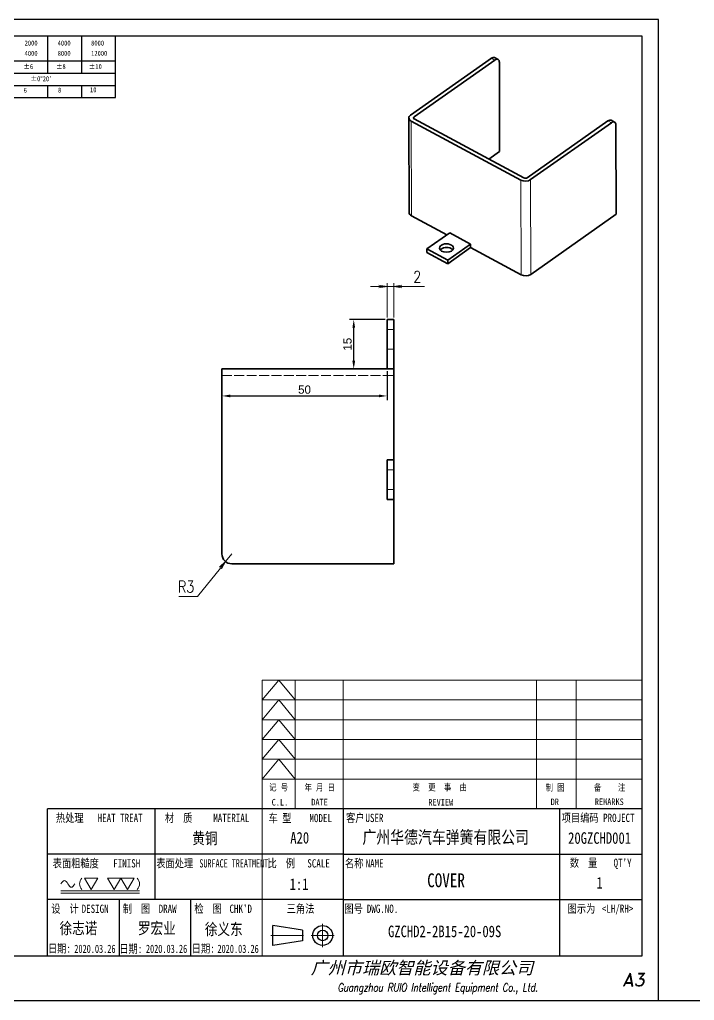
# Model space of a CAD drawing. Header units: millimetres. Extents: x 1201 to 11615, y -7347 to 2683.
# Drawn here: x 5757.3 to 5961.6, y -3109.3 to -2812.3 of the extents above; entities that cross this region are included whole.
import ezdxf
from ezdxf.enums import TextEntityAlignment as Align

# ---------------------------------------------------------------- set-up
doc = ezdxf.new("R2010")
doc.units = ezdxf.units.MM
doc.linetypes.add('AM_ISO02W050x2', pattern=[3.75, 3, -0.75])
doc.linetypes.add('CENTER', pattern=[2, 1.25, -0.25, 0.25, -0.25])
for name, color, linetype, lineweight in [('DIM', 3, 'Continuous', 20), ('DRAWING', 7, 'Continuous', 35), ('HIDDEN', 1, 'AM_ISO02W050x2', 18), ('图框', 7, 'Continuous', 15)]:
    doc.layers.add(name, color=color, linetype=linetype, lineweight=lineweight)
doc.layers.add('图\\M+19E79\\M+195B6\\M+18E9A', color=7, linetype='Continuous')
doc.styles.add('DIM', font='romans.shx', dxfattribs={"width": 0.8, "bigfont": 'bigfont.shx'})
doc.styles.get("Standard").update_dxf_attribs({"font": 'arial.ttf'})
doc.styles.add('STYLE1', font='')
doc.styles.add('国标', font='simfang.ttf', dxfattribs={"width": 0.8})
doc.styles.add('标题\\M+18E9A', font='romand.shx', dxfattribs={"oblique": 10, "bigfont": 'bigfont.shx'})
doc.styles.get('STYLE1').set_extended_font_data('SimSun')
doc.dimstyles.new('ISO-25', dxfattribs={"dimtxt": 2.5, "dimasz": 2.5, "dimexe": 1.25, "dimexo": 0.625, "dimtad": 1, "dimtxsty": 'Standard', "dimcen": 2.5, "dimadec": 0, "dimazin": 0, "dimtfac": 1, "dimtmove": 0, "dimatfit": 3, "dimfxl": 0, "dimarcsym": 0})
doc.dimstyles.new('YH 1-1$0', dxfattribs={"dimtxt": 3.5, "dimasz": 2.5, "dimexe": 1, "dimexo": 0.625, "dimgap": 1.2, "dimtad": 1, "dimzin": 9, "dimdsep": 46, "dimtxsty": 'DIM', "dimblk": 'OPEN', "dimcen": 0, "dimclrd": 8, "dimclre": 8, "dimclrt": 2, "dimazin": 2, "dimtfac": 0.5, "dimtmove": 0, "dimatfit": 3, "dimldrblk": 'OPEN', "dimfxl": 0, "dimtolj": 1, "dimlwd": 13, "dimlwe": 13, "dimarcsym": 0})
doc.dimstyles.new('YH 1-1$4', dxfattribs={"dimtxt": 3.5, "dimasz": 2.5, "dimexe": 1, "dimexo": 0.625, "dimgap": 1.2, "dimtad": 1, "dimtoh": 1, "dimzin": 9, "dimdsep": 46, "dimtxsty": 'DIM', "dimblk": 'OPEN', "dimcen": 0, "dimclrd": 8, "dimclre": 8, "dimclrt": 2, "dimazin": 2, "dimtfac": 0.5, "dimtmove": 0, "dimatfit": 3, "dimldrblk": 'OPEN', "dimfxl": 0, "dimtolj": 1, "dimlwd": 13, "dimlwe": 13, "dimarcsym": 0})

# ---------------------------------------------------------------- blocks, each defined once
blk = doc.blocks.new('GZDEH零件A3图框V01版')
at = {"color": 1, "linetype": 'CENTER', "lineweight": 5, "ltscale": 16.256}
for p, q in [((3175.79, -1823.28), (3175.79, -1830.32)), ((3179.31, -1826.8), (3172.27, -1826.8))]:
    blk.add_line(p, q, dxfattribs=at)
at = {"color": 2, "linetype": 'ByBlock', "lineweight": 30}
for p, q in [((3169.66, -1825.2), (3160.66, -1823.8)), ((3160.66, -1829.8), (3160.66, -1823.8)), ((3169.66, -1825.2), (3169.66, -1828.4)), ((3169.66, -1828.4), (3160.66, -1829.8))]:
    blk.add_line(p, q, dxfattribs=at)
at = {"color": 1, "linetype": 'CENTER', "lineweight": 5, "ltscale": 9.144}
blk.add_line((3169.96, -1826.8), (3160.14, -1826.8), dxfattribs=at)
at = {"color": 2, "linetype": 'ByBlock', "lineweight": 30}
for radius in [3, 1.6]:
    blk.add_circle((3175.79, -1826.8), radius, dxfattribs=at)
at = {"layer": 'Defpoints', "linetype": 'Continuous'}
for p, q in [((3277.49, -1549.46), (2857.49, -1549.46)), ((3277.49, -1846.46), (3277.49, -1549.46)), ((2857.49, -1846.46), (3277.49, -1846.46))]:
    blk.add_line(p, q, dxfattribs=at)
at = {"layer": '图\\M+19E79\\M+195B6\\M+18E9A', "linetype": 'Continuous', "lineweight": 30}
for p, q in [((3272.49, -1554.46), (2882.49, -1554.46)), ((3272.49, -1832.96), (3272.49, -1554.46)), ((2882.49, -1832.96), (3272.49, -1832.96))]:
    blk.add_line(p, q, dxfattribs=at)
at = {"layer": '图\\M+19E79\\M+195B6\\M+18E9A', "color": 9}
for p, q in [((3092.64, -1561.98), (3092.64, -1554.46)), ((3102.86, -1561.98), (3102.86, -1554.46)), ((3113.09, -1573.08), (3113.09, -1554.46)), ((2996.09, -1561.98), (3113.09, -1561.98)), ((3092.64, -1565.68), (3092.64, -1561.98)), ((3102.86, -1565.68), (3102.86, -1561.98)), ((2996.09, -1565.68), (3113.09, -1565.68)), ((2996.09, -1569.38), (3113.09, -1569.38)), ((3092.64, -1573.08), (3092.64, -1569.38)), ((3102.86, -1573.08), (3102.86, -1569.38)), ((2990.09, -1573.08), (3113.09, -1573.08)), ((3272.49, -1788.46), (3092.49, -1788.46)), ((3124.99, -1788.46), (3124.99, -1815.96)), ((3181.99, -1788.46), (3181.99, -1832.96)), ((3247.49, -1788.46), (3247.49, -1832.96)), ((3181.99, -1802.21), (3092.49, -1802.21)), ((3181.99, -1802.21), (3272.49, -1802.21)), ((3181.99, -1815.96), (3092.49, -1815.96)), ((3114.17, -1815.96), (3114.17, -1832.96)), ((3114.17, -1815.96), (3114.17, -1832.96)), ((3135.83, -1815.96), (3135.83, -1832.96)), ((3135.83, -1815.96), (3135.83, -1832.96)), ((3181.99, -1815.96), (3272.49, -1815.96))]:
    blk.add_line(p, q, dxfattribs=at)
at = {"layer": '图\\M+19E79\\M+195B6\\M+18E9A', "color": 7}
blk.add_line((3272.49, -1788.46), (3092.49, -1788.46), dxfattribs=at)
at = {"layer": '图\\M+19E79\\M+195B6\\M+18E9A', "color": 9, "linetype": 'Continuous'}
blk.add_line((3092.49, -1832.96), (3092.49, -1788.46), dxfattribs=at)
at = {"layer": '图框', "color": 7}
for p, q in [((3157.49, -1749.46), (3272.49, -1749.46)), ((3157.49, -1832.96), (3157.49, -1749.46))]:
    blk.add_line(p, q, dxfattribs=at)
at = {"layer": '图框', "color": 9}
for p, q in [((3157.49, -1755.46), (3162.49, -1749.46)), ((3162.49, -1749.46), (3167.49, -1755.46)), ((3167.49, -1788.46), (3167.49, -1749.46)), ((3240.49, -1788.46), (3240.49, -1749.46)), ((3252.49, -1749.46), (3252.49, -1788.46)), ((3157.49, -1755.46), (3272.49, -1755.46)), ((3157.49, -1761.46), (3162.49, -1755.46)), ((3162.49, -1755.46), (3167.49, -1761.46)), ((3157.49, -1761.46), (3272.49, -1761.46)), ((3157.49, -1767.46), (3162.49, -1761.46)), ((3162.49, -1761.46), (3167.49, -1767.46)), ((3157.49, -1767.46), (3272.49, -1767.46)), ((3157.49, -1773.46), (3162.49, -1767.46)), ((3162.49, -1767.46), (3167.49, -1773.46)), ((3157.49, -1773.46), (3272.49, -1773.46)), ((3157.49, -1779.46), (3162.49, -1773.46)), ((3162.49, -1773.46), (3167.49, -1779.46)), ((3157.49, -1779.46), (3272.49, -1779.46))]:
    blk.add_line(p, q, dxfattribs=at)
at = {"layer": '图框', "color": 9, "linetype": 'Continuous'}
blk.add_line((3181.99, -1749.46), (3181.99, -1832.96), dxfattribs=at)
at = {"layer": '图\\M+19E79\\M+195B6\\M+18E9A', "color": 9, "style": '国标'}
for s, height, width, p in [('2000', 1.5, 0.8, (3085.57, -1557.31)), ('4000', 1.5, 0.8, (3095.57, -1557.31)), ('8000', 1.5, 0.8, (3105.7, -1557.31)), ('4000', 1.5, 0.8, (3085.57, -1560.41)), ('8000', 1.5, 0.8, (3095.57, -1560.41)), ('12000', 1.5, 0.8, (3105.7, -1560.41)), ('±6', 1.5, 0.8, (3085.22, -1564.42)), ('±8', 1.5, 0.8, (3095.06, -1564.42)), ('±10', 1.5, 0.8, (3105.02, -1564.42)), ("±0%%D20'", 1.5, 0.8, (3087.38, -1568.12)), ('6', 1.5, 0.8, (3085.28, -1571.6)), ('8', 1.5, 0.8, (3095.68, -1571.56)), ('10', 1.5, 0.8, (3105.36, -1571.47)), ('热处理', 2.5, 0.8, (3095.03, -1792.46)), ('材  质', 2.5, 0.8, (3128.04, -1792.46)), ('项目编码 PROJECT', 2.5, 0.8, (3248.13, -1792.43)), ('表面粗糙度', 2.5, 0.8, (3094.05, -1806.21)), ('表面处理', 2.5, 0.8, (3125.41, -1806.21)), ('SURFACE TREATMENT', 2.5, 0.6, (3138.47, -1806.21)), ('比  例\u3000', 2.5, 0.8, (3159.1, -1806.21)), ('SCALE', 2.5, 0.8, (3171.15, -1806.21)), ('名称\u3000', 2.5, 0.8, (3182.54, -1806.21)), ('NAME', 2.5, 0.8, (3188.8, -1806.21)), ('数  量', 2.5, 0.8, (3250.61, -1806.05)), ("QT'Y ", 2.5, 0.8, (3263.86, -1806.05)), (' DESIGN', 2.5, 0.8, (3101.47, -1819.96)), (' DRAW', 2.5, 0.8, (3124.78, -1819.96)), ("CHK'D", 2.5, 0.8, (3147.58, -1819.96)), ('三角法', 2.5, 0.8, (3164.9, -1819.96)), ('图号', 2.5, 0.8, (3182.36, -1819.96)), ('DWG.NO.', 2.5, 0.8, (3189.16, -1819.96)), ('图示为', 2.5, 0.8, (3249.94, -1819.93)), ('<LH/RH>', 2.5, 0.8, (3260.31, -1819.93))]:
    blk.add_text(s, height=height, dxfattribs=dict(at, width=width)).set_placement(p)
at = {"layer": '图\\M+19E79\\M+195B6\\M+18E9A', "color": 9, "style": '国标', "width": 0.8}
for s, p in [('HEAT TREAT', (3114.49, -1792.46)), ('MATERIAL', (3148.14, -1792.46)), ('客户', (3185.68, -1792.46)), ('USER', (3191.46, -1792.46)), ('FINISH', (3116.48, -1806.21)), ('设  计', (3097.79, -1819.96)), ('制  图', (3119.43, -1819.96)), ('检  图', (3141.11, -1819.96)), ('日期:', (3096.09, -1832)), ('日期:', (3117.71, -1832.1)), ('日期:', (3139.62, -1832))]:
    blk.add_text(s, height=2.5, dxfattribs=at).set_placement(p, align=Align.CENTER)
for s, p in [('车 型', (3162.87, -1791.2)), ('MODEL', (3175.2, -1791.24))]:
    blk.add_text(s, height=2.5, dxfattribs=at).set_placement(p, align=Align.MIDDLE)
at = {"layer": '图\\M+19E79\\M+195B6\\M+18E9A', "color": 7, "lineweight": -3, "style": 'STYLE1', "oblique": 15}
blk.add_text('广州市瑞欧智能设备有限公司', height=3.8, dxfattribs=at).set_placement((3172.16, -1838.51))
at = {"layer": '图\\M+19E79\\M+195B6\\M+18E9A', "color": 7, "style": '标题\\M+18E9A', "oblique": 10}
blk.add_text('A3', height=4, dxfattribs=at).set_placement((3269.91, -1840.2), align=Align.MIDDLE)
at = {"layer": '图\\M+19E79\\M+195B6\\M+18E9A', "color": 7, "style": '标题\\M+18E9A', "oblique": 10, "width": 0.75}
blk.add_text('Guangzhou RUIO Intelligent Equipment Co., Ltd. ', height=2.5, dxfattribs=at).set_placement((3211.26, -1842.9), align=Align.MIDDLE)
at = {"layer": '图框', "color": 9, "style": '国标', "width": 0.8}
for s, p in [('记 号', (3162.47, -1782.94)), ('年 月 日', (3174.9, -1782.98)), ('变  更  事  由', (3211.24, -1782.93)), ('C.L.', (3162.86, -1787.45)), ('DATE', (3174.85, -1787.42)), ('REVIEW', (3211.55, -1787.45))]:
    blk.add_text(s, height=2, dxfattribs=at).set_placement(p, align=Align.CENTER)
for s, p in [('制 图', (3246.15, -1781.95)), ('备    注', (3262.68, -1781.92)), ('DR', (3246.06, -1786.34)), ('REMARKS', (3262.57, -1786.32))]:
    blk.add_text(s, height=2, dxfattribs=at).set_placement(p, align=Align.MIDDLE)
blk = doc.blocks.new('FINISH_012')
at = {"layer": 'DIM'}
for p, q in [((-16.94, -5), (-14.06, -5)), ((-15.5, -7.5), (-16.94, -5)), ((-14.06, -5), (-15.5, -7.5)), ((-11.94, -5), (-9.06, -5)), ((-10.5, -7.5), (-11.94, -5)), ((-9.06, -5), (-10.5, -7.5)), ((-7.61, -7.5), (-9.06, -5)), ((-9.06, -5), (-6.17, -5)), ((-6.17, -5), (-7.61, -7.5)), ((-22.04, -7.78), (-5, -7.78)), ((-22.04, -8.28), (-5, -8.28))]:
    blk.add_line(p, q, dxfattribs=at)
for points in [[(-22, -6.25), (-21.25, -5.5), (-20.5, -6.25), (-19.75, -7), (-19, -6.25)], [(-17.5, -5), (-18, -6.25), (-17.5, -7.5)], [(-5.5, -5), (-5, -6.25), (-5.5, -7.5)]]:
    blk.add_spline(points, degree=3, dxfattribs=at)
blk = doc.blocks.new('_Open')
at = {"color": 0, "linetype": 'ByBlock', "lineweight": -2}
for p, q in [((-1, 0.17), (0, 0)), ((-1, -0.17), (0, 0)), ((0, 0), (-1, 0))]:
    blk.add_line(p, q, dxfattribs=at)
blk = doc.blocks.new('*D589')
at = {"layer": 'Defpoints', "color": 0, "ltscale": 2, "transparency": 16777216}
for p in [(5870.54, -2893.19), (5868.54, -2903.15), (5870.54, -2903.15)]:
    blk.add_point(p, dxfattribs=at)
at = {"layer": 'DIM', "color": 8, "lineweight": 13, "ltscale": 2, "transparency": 16777216}
for p, q in [((5868.54, -2902.53), (5868.54, -2892.19)), ((5870.54, -2902.53), (5870.54, -2892.19)), ((5866.04, -2893.19), (5863.54, -2893.19)), ((5868.54, -2893.19), (5870.54, -2893.19)), ((5873.04, -2893.19), (5879.81, -2893.19))]:
    blk.add_line(p, q, dxfattribs=at)
at = {"layer": 'DIM', "color": 8, "lineweight": 13, "ltscale": 2, "transparency": 16777216, "xscale": 2.5, "yscale": 2.5, "zscale": 2.5}
blk.add_blockref('_Open', (5868.54, -2893.19), dxfattribs=at)
at = {"layer": 'DIM', "color": 8, "lineweight": 13, "ltscale": 2, "transparency": 16777216, "xscale": 2.5, "yscale": 2.5, "zscale": 2.5, "rotation": 180}
blk.add_blockref('_Open', (5870.54, -2893.19), dxfattribs=at)
at = {"layer": 'DIM', "color": 2, "ltscale": 2, "transparency": 16777216, "insert": (5877.67, -2890.24), "char_height": 3.5, "attachment_point": 5, "style": 'DIM'}
blk.add_mtext('\\A1;2', dxfattribs=at)
blk = doc.blocks.new('*D590')
at = {"layer": 'Defpoints', "color": 0, "ltscale": 2, "transparency": 16777216}
for p in [(5821.54, -2974.15), (5819.66, -2976.49)]:
    blk.add_point(p, dxfattribs=at)
at = {"layer": 'DIM', "color": 8, "lineweight": 13, "ltscale": 2, "transparency": 16777216}
for p, q in [((5821.54, -2974.15), (5819.66, -2976.49)), ((5811.17, -2987.03), (5818.09, -2978.43)), ((5805.44, -2987.03), (5811.17, -2987.03))]:
    blk.add_line(p, q, dxfattribs=at)
at = {"layer": 'DIM', "color": 8, "lineweight": 13, "ltscale": 2, "transparency": 16777216, "xscale": 2.5, "yscale": 2.5, "zscale": 2.5, "rotation": 51.15960296011894}
blk.add_blockref('_Open', (5819.66, -2976.49), dxfattribs=at)
at = {"layer": 'DIM', "color": 2, "ltscale": 2, "transparency": 16777216, "insert": (5807.7, -2984.08), "char_height": 3.5, "attachment_point": 5, "style": 'DIM'}
blk.add_mtext('\\A1;R3', dxfattribs=at)
blk = doc.blocks.new('AERTTY')
at = {"color": 7, "lineweight": 13, "ltscale": 0.04271}
for p, q in [((237797.1, -5091.28), (237795.6, -5090.47)), ((237847.51, -5118.39), (237846, -5117.58))]:
    blk.add_line(p, q, dxfattribs=at)
at = {"color": 7, "lineweight": 13, "ltscale": 0.020314}
blk.add_line((237762.19, -5116.7), (237762.19, -5115.88), dxfattribs=at)
at = {"color": 7, "lineweight": 13}
for p, q in [((237761.06, -5158.65), (237760.96, -5117.68)), ((237808.36, -5143.17), (237808.45, -5184.14)), ((237812.69, -5183.96), (237812.59, -5142.99))]:
    blk.add_line(p, q, dxfattribs=at)
at = {"layer": 'DRAWING', "lineweight": 35}
for p, q in [((237795.6, -5090.47), (237760.68, -5115.07)), ((237797.1, -5091.28), (237762.19, -5115.88)), ((237799.08, -5092.25), (237799.17, -5130.86)), ((237760.03, -5157.27), (237759.94, -5116.29)), ((237809.68, -5142.24), (237762.28, -5116.75)), ((237760.96, -5117.68), (237808.36, -5143.17)), ((237846, -5117.58), (237811.09, -5142.18)), ((237847.51, -5118.39), (237812.59, -5142.99)), ((237849.49, -5119.36), (237849.58, -5157.97)), ((237849.58, -5157.97), (237812.69, -5183.96)), ((237786.63, -5172.41), (237808.45, -5184.14))]:
    blk.add_line(p, q, dxfattribs=at)
at = {"layer": 'DRAWING', "lineweight": 35, "ltscale": 0.04271}
for p, q in [((237797.02, -5090.2), (237798.53, -5091)), ((237847.43, -5117.3), (237848.93, -5118.11))]:
    blk.add_line(p, q, dxfattribs=at)
at = {"layer": 'DRAWING', "lineweight": 35, "ltscale": 0.140934}
blk.add_line((237794.56, -5134.11), (237799.17, -5130.86), dxfattribs=at)
at = {"layer": 'DRAWING', "lineweight": 35, "ltscale": 0.433747}
blk.add_line((237761.06, -5158.65), (237776.34, -5166.87), dxfattribs=at)
at = {"layer": 'DRAWING', "lineweight": 35, "ltscale": 0.302203}
for p, q in [((237777.6, -5165.98), (237767.72, -5172.94)), ((237776.75, -5177.8), (237786.63, -5170.83)), ((237776.75, -5179.37), (237786.63, -5172.41))]:
    blk.add_line(p, q, dxfattribs=at)
at = {"layer": 'DRAWING', "lineweight": 35, "ltscale": 0.256262}
for p, q in [((237786.63, -5170.83), (237777.6, -5165.98)), ((237767.72, -5172.94), (237776.75, -5177.8)), ((237767.72, -5174.52), (237776.75, -5179.37))]:
    blk.add_line(p, q, dxfattribs=at)
at = {"layer": 'DRAWING', "lineweight": 35, "ltscale": 0.039399}
for p, q in [((237786.63, -5172.41), (237786.63, -5170.83)), ((237767.72, -5174.52), (237767.72, -5172.94)), ((237776.75, -5179.37), (237776.75, -5177.8))]:
    blk.add_line(p, q, dxfattribs=at)
at = {"layer": 'DRAWING', "lineweight": 35}
for centre, major_axis, ratio, start_param, end_param in [((237795.6, -5092.84), (1.42, 2.64), 0.519935, 6.283094, 7.088141), ((237797.11, -5093.65), (-1.42, -2.64), 0.519935, 3.141502, 3.946548), ((237797.11, -5093.65), (-1.42, -2.64), 0.519935, 2.375752, 3.141502), ((237762.94, -5116.29), (-3, -0.01), 0.615711, 5.562582, 6.283091), ((237762.94, -5116.29), (-3, -0.01), 0.615711, 6.283091, 7.133374), ((237762.94, -5116.29), (1, 0.002), 0.615711, 2.420987, 3.141498), ((237762.94, -5116.29), (1, 0.002), 0.615711, 3.141498, 3.991783), ((237846.01, -5119.94), (1.42, 2.64), 0.519935, 6.283094, 7.088141), ((237847.51, -5120.75), (-1.42, -2.64), 0.519935, 3.141502, 3.946548), ((237847.51, -5120.75), (-1.42, -2.64), 0.519935, 2.375752, 3.141502), ((237810.33, -5141.77), (1, 0.002), 0.615711, 3.991783, 5.562579), ((237810.33, -5141.77), (-3, -0.01), 0.615711, 0.850191, 2.420987), ((237763.03, -5157.26), (3, 0.01), 0.615711, 3.141498, 3.991783), ((237776.19, -5172.58), (3, 0.01), 0.615711, 6.28309, 9.424683), ((237776.19, -5172.58), (3, 0.01), 0.615711, 3.141498, 6.28309), ((237776.19, -5174.16), (3, 0.01), 0.615711, 0.850191, 2.700871), ((237776.19, -5174.16), (3, 0.01), 0.615711, 0.44072, 0.850191), ((237810.43, -5182.75), (3, 0.01), 0.615711, 3.991783, 5.562579)]:
    blk.add_ellipse(centre, major_axis=major_axis, ratio=ratio, start_param=start_param, end_param=end_param, dxfattribs=at)
blk = doc.blocks.new('*D593')
at = {"layer": 'Defpoints', "color": 0, "transparency": 16777216}
for p in [(5818.54, -2918.15), (5868.54, -2918.15), (5868.54, -2926.31)]:
    blk.add_point(p, dxfattribs=at)
at = {"layer": 'DIM', "color": 0, "lineweight": -2, "transparency": 16777216}
for p, q in [((5818.54, -2918.78), (5818.54, -2927.56)), ((5868.54, -2918.78), (5868.54, -2927.56)), ((5821.04, -2926.31), (5866.04, -2926.31))]:
    blk.add_line(p, q, dxfattribs=at)
at = {"layer": 'DIM', "color": 0, "transparency": 16777216}
for points in [[(5821.04, -2925.89), (5821.04, -2926.72), (5818.54, -2926.31)], [(5866.04, -2925.89), (5866.04, -2926.72), (5868.54, -2926.31)]]:
    blk.add_solid(points, dxfattribs=at)
at = {"layer": 'DIM', "color": 0, "transparency": 16777216, "insert": (5843.54, -2924.4), "char_height": 2.5, "attachment_point": 5}
blk.add_mtext('50', dxfattribs=at)
blk = doc.blocks.new('*D594')
at = {"layer": 'Defpoints', "color": 0, "transparency": 16777216}
for p in [(5858.44, -2903.15), (5868.54, -2903.15), (5868.54, -2918.15)]:
    blk.add_point(p, dxfattribs=at)
at = {"layer": 'DIM', "color": 0, "lineweight": -2, "transparency": 16777216}
for p, q in [((5867.91, -2903.15), (5857.19, -2903.15)), ((5858.44, -2915.65), (5858.44, -2905.65)), ((5867.91, -2918.15), (5857.19, -2918.15))]:
    blk.add_line(p, q, dxfattribs=at)
at = {"layer": 'DIM', "color": 0, "transparency": 16777216}
for points in [[(5858.02, -2905.65), (5858.86, -2905.65), (5858.44, -2903.15)], [(5858.02, -2915.65), (5858.86, -2915.65), (5858.44, -2918.15)]]:
    blk.add_solid(points, dxfattribs=at)
at = {"layer": 'DIM', "color": 0, "transparency": 16777216, "insert": (5856.54, -2910.65), "char_height": 2.5, "attachment_point": 5, "rotation": 90}
blk.add_mtext('15', dxfattribs=at)

msp = doc.modelspace()

# ---------------------------------------------------------------- linework, layer by layer
at = {"color": 7, "lineweight": 35, "ltscale": 0.375}
for p, q in [((5868.539, -2918.15), (5868.539, -2903.15)), ((5870.539, -2918.15), (5870.539, -2903.15))]:
    msp.add_line(p, q, dxfattribs=at)
at = {"color": 7, "lineweight": 35, "ltscale": 0.05}
for p, q in [((5870.539, -2903.15), (5868.539, -2903.15)), ((5868.539, -2945.65), (5870.539, -2945.65)), ((5870.539, -2957.65), (5868.539, -2957.65))]:
    msp.add_line(p, q, dxfattribs=at)
at = {"color": 7, "lineweight": 35, "ltscale": 0.075}
for p, q in [((5818.539, -2921.15), (5818.539, -2918.15)), ((5870.539, -2918.15), (5870.539, -2921.15))]:
    msp.add_line(p, q, dxfattribs=at)
at = {"color": 7, "lineweight": 35}
for p, q in [((5870.539, -2918.15), (5818.539, -2918.15)), ((5818.539, -2974.15), (5818.539, -2921.15)), ((5870.539, -2921.15), (5870.539, -2945.65)), ((5821.539, -2977.15), (5870.539, -2977.15))]:
    msp.add_line(p, q, dxfattribs=at)
at = {"color": 7, "lineweight": 35, "ltscale": 0.3}
for p, q in [((5868.539, -2957.65), (5868.539, -2945.65)), ((5870.539, -2945.65), (5870.539, -2957.65))]:
    msp.add_line(p, q, dxfattribs=at)
at = {"color": 7, "lineweight": 35, "ltscale": 0.4875}
msp.add_line((5870.539, -2957.65), (5870.539, -2977.15), dxfattribs=at)
msp.add_line((1201.092, -3109.349), (10120.957, -3109.349))
at = {"color": 7, "lineweight": 35}
msp.add_arc((5821.539, -2974.15), 3, 180, 270, dxfattribs=at)
at = {"layer": 'HIDDEN', "ltscale": 0.05}
for p, q in [((5870.539, -2906.15), (5868.539, -2906.15)), ((5868.539, -2912.15), (5870.539, -2912.15)), ((5870.539, -2948.65), (5868.539, -2948.65)), ((5868.539, -2954.65), (5870.539, -2954.65))]:
    msp.add_line(p, q, dxfattribs=at)
at = {"layer": 'HIDDEN'}
msp.add_line((5818.539, -2920.15), (5870.539, -2920.15), dxfattribs=at)

# ---------------------------------------------------------------- block references
at = {"layer": 'DIM', "xscale": 0.6999999999970896, "yscale": 0.7000000000007276, "zscale": 0.7}
msp.add_blockref('AERTTY', (-160556.828, 739.28), dxfattribs=at)
at = {"layer": '图\\M+19E79\\M+195B6\\M+18E9A', "xscale": 1.399999999994179, "yscale": 1.400000000001455, "zscale": 1.40000000000009}
msp.add_blockref('FINISH_012', (5800.61, -3065.313), dxfattribs=at)
at = {"layer": '图框'}
msp.add_blockref('GZDEH零件A3图框V01版', (2673.237, -1262.889), dxfattribs=at)

# ---------------------------------------------------------------- texts
at = {"layer": '图\\M+19E79\\M+195B6\\M+18E9A', "color": 3, "style": '国标'}
for s, height, width, p in [('黄铜', 3.5, 0.8, (5809.55, -3062.008)), ('A20', 3.5, 0.8, (5839.223, -3061.854)), ('广州华德汽车弹簧有限公司', 3.85, 0.8, (5861.072, -3061.869)), ('20GZCHD001', 3.5, 0.8, (5923.339, -3061.94)), ('COVER', 4.2, 0.8, (5880.671, -3075.086)), ('1:1', 3.5, 0.8, (5839.028, -3075.917)), ('1', 3.5, 0.8, (5931.908, -3075.485)), ('徐志诺', 3.5, 0.8, (5769.374, -3089.245)), ('罗宏业', 3.5, 0.8, (5793.105, -3089.245)), ('徐义东', 3.5, 0.8, (5813.365, -3089.533)), ('GZCHD2-2B15-20-09S', 3.5, 0.8, (5868.818, -3090.206)), ('2020.03.26', 2.5, 0.7, (5773.835, -3094.985)), ('2020.03.26', 2.5, 0.7, (5795.515, -3094.985)), ('2020.03.26', 2.5, 0.7, (5817.175, -3094.985))]:
    msp.add_text(s, height=height, dxfattribs=dict(at, width=width)).set_placement(p)

# ---------------------------------------------------------------- dimensions: what is measured, and where the dimension line sits
at = {"layer": 'DIM', "ltscale": 2}
dim = msp.add_linear_dim(base=(5870.539, -2893.191), p1=(5868.539, -2903.15), p2=(5870.539, -2903.15), dimstyle='YH 1-1$0', dxfattribs=at)
dim.commit()
dim.dimension.update_dxf_attribs({"geometry": '*D589', "text_midpoint": (5877.673, -2890.241)})
at = {"layer": 'DIM'}
dim = msp.add_linear_dim(base=(5858.439, -2903.15), p1=(5868.539, -2918.15), p2=(5868.539, -2903.15), angle=90, dimstyle='ISO-25', dxfattribs=at)
dim.commit()
dim.dimension.update_dxf_attribs({"geometry": '*D594', "text_midpoint": (5856.537, -2910.65)})
dim = msp.add_linear_dim(base=(5868.539, -2926.305), p1=(5818.539, -2918.15), p2=(5868.539, -2918.15), dimstyle='ISO-25', dxfattribs=at)
dim.commit()
dim.dimension.update_dxf_attribs({"geometry": '*D593', "text_midpoint": (5843.539, -2924.404)})
at = {"layer": 'DIM', "ltscale": 2}
dim = msp.add_radius_dim(center=(5821.539, -2974.15), mpoint=(5819.658, -2976.487), dimstyle='YH 1-1$4', dxfattribs=at)
dim.commit()
dim.dimension.update_dxf_attribs({"geometry": '*D590', "text_midpoint": (5807.704, -2987.028), "dimtype": 164})

doc.saveas('drawing.dxf')
